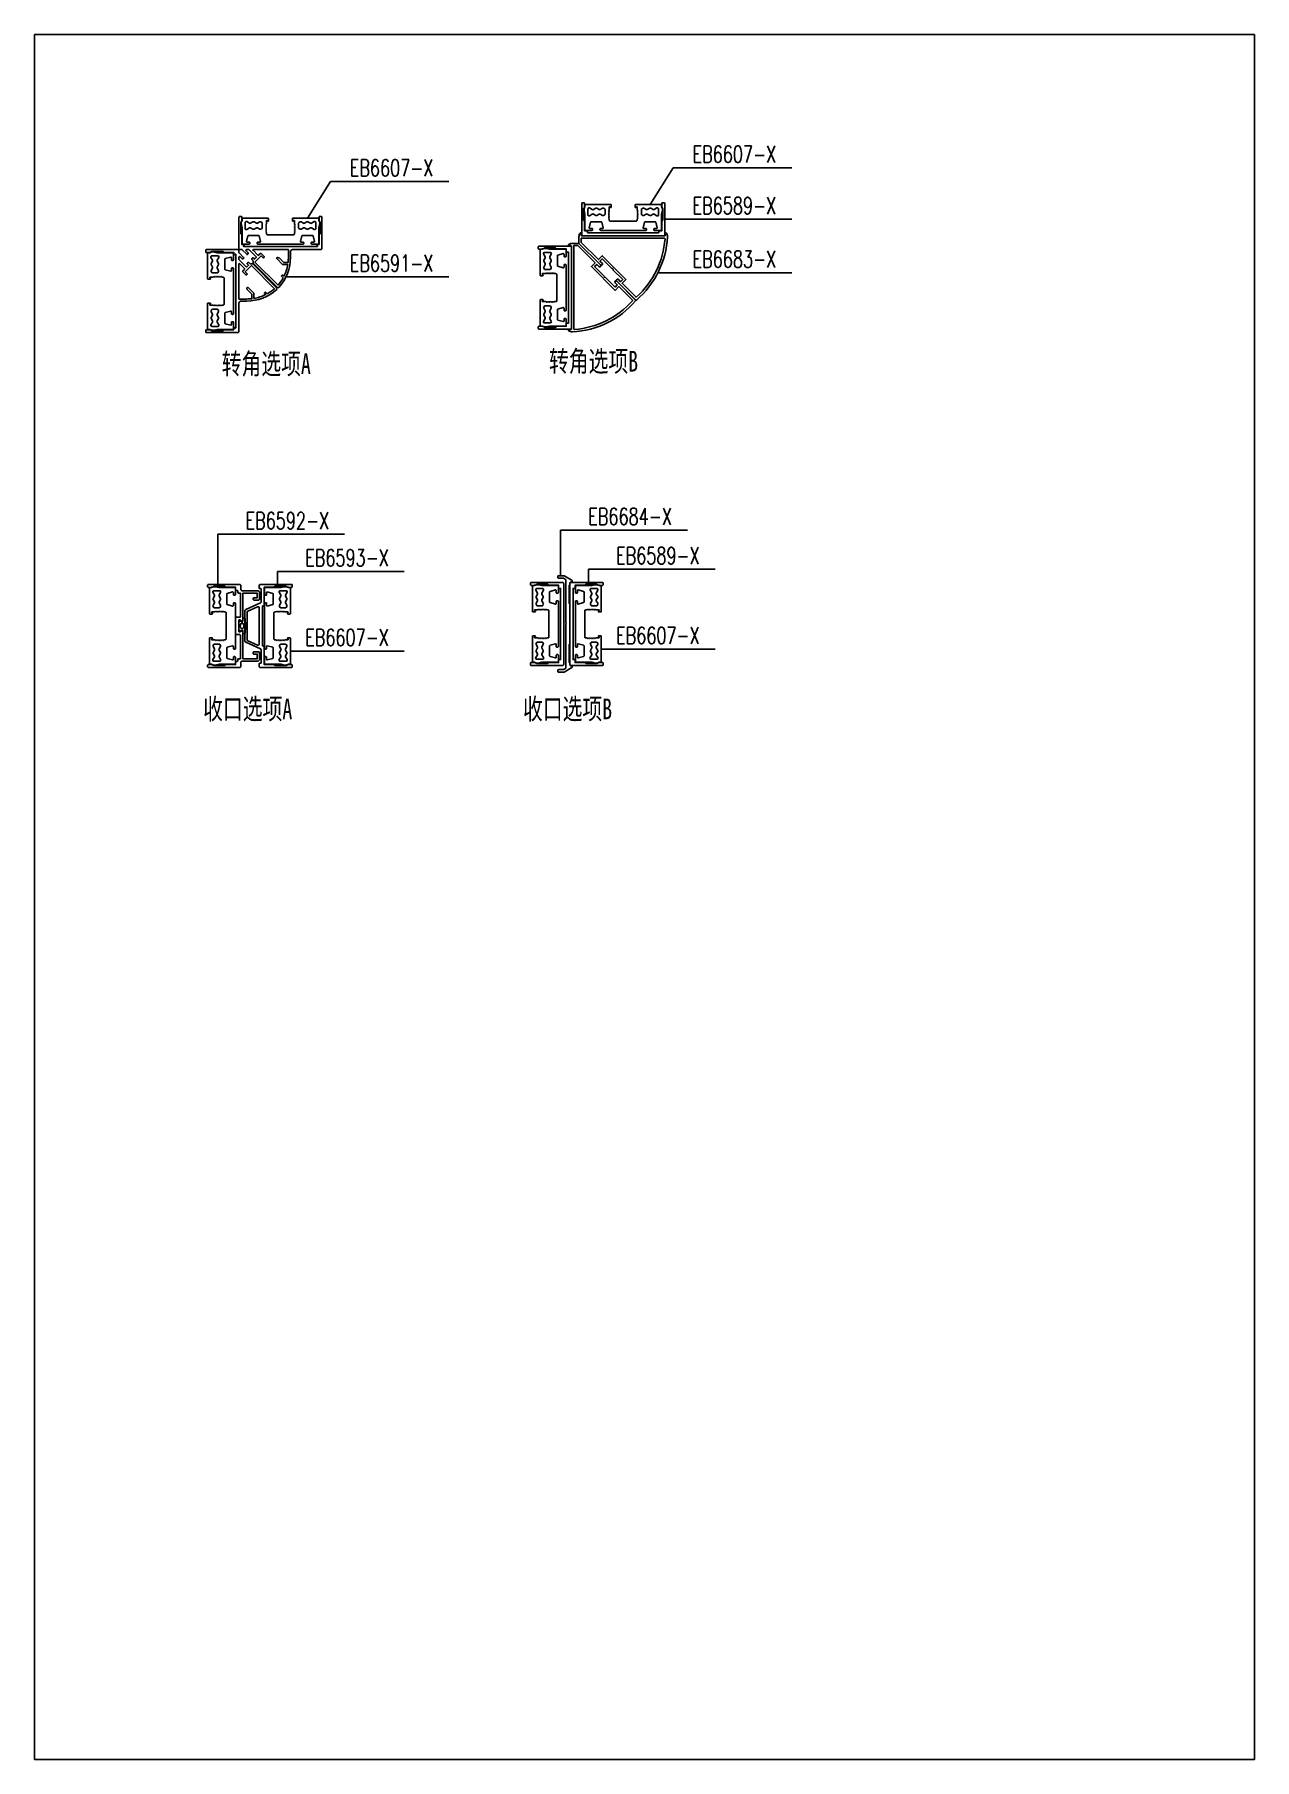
# Model space of a CAD drawing. Header units: millimetres. Extents: x 4423 to 13326, y -1516 to 5738.
# Drawn here: x 6804 to 7392, y 3091 to 3923 of the extents above; entities that cross this region are included whole.
import ezdxf

# ---------------------------------------------------------------- set-up
doc = ezdxf.new("R2010")
doc.units = ezdxf.units.MM
doc.header["$LTSCALE"] = 0.5
doc.layers.add('铝型材', color=1, linetype='Continuous')
doc.layers.add('隔热条', color=6, linetype='Continuous')
doc.styles.add('CTXT', font='romand.shx', dxfattribs={"width": 0.7, "height": 5})

# ---------------------------------------------------------------- blocks, each defined once
blk = doc.blocks.new('EB6607-X', base_point=(28.53, 10.93))
at = {"layer": '铝型材', "ltscale": 0.4}
for points in [[(22.44, 17.56, 0.668179), (22.78, 17.7), (22.78, 18.74, 0.414214), (22.58, 18.94), (10.33, 18.94, 0.402142), (10.03, 18.65), (10.03, 17.94), (9.63, 16.97), (9.63, 16.17), (10.03, 14.33), (10.03, 6.74, 0.414214), (10.33, 6.44), (13.43, 6.44, 0.414214), (13.73, 6.74), (13.73, 7.14, 0.414214), (13.43, 7.44), (12.42, 7.44, -0.493145), (12.13, 7.81), (12.83, 10.41, -0.339454), (13.12, 10.64), (17.94, 10.64, -0.339454), (18.23, 10.41), (18.93, 7.81, -0.493145), (18.64, 7.44), (17.63, 7.44, 0.414214), (17.33, 7.14), (17.33, 6.74, 0.414214), (17.63, 6.44), (39.43, 6.44, 0.414214), (39.73, 6.74), (39.73, 7.14, 0.414214), (39.43, 7.44), (38.42, 7.44, -0.493145), (38.13, 7.81), (38.83, 10.41, -0.339454), (39.12, 10.64), (43.94, 10.64, -0.339454), (44.23, 10.41), (44.93, 7.81, -0.493145), (44.64, 7.44), (43.63, 7.44, 0.414214), (43.33, 7.14), (43.33, 6.74, 0.414214), (43.63, 6.44), (46.73, 6.44, 0.414214), (47.03, 6.74), (47.03, 14.33), (47.43, 16.17), (47.43, 16.97), (47.03, 17.94), (47.03, 18.65, 0.402142), (46.73, 18.94), (34.48, 18.94, 0.414214), (34.28, 18.74), (34.28, 17.7, 0.668179), (34.62, 17.56), (34.94, 17.88, -0.668179), (35.28, 17.74), (35.28, 16.24), (35.58, 15.94), (35.28, 15.64), (35.58, 15.34), (35.28, 15.04), (35.58, 14.74), (35.28, 14.44), (35.58, 14.14), (35.28, 13.84), (35.58, 13.54), (35.28, 13.24), (35.58, 12.94), (35.28, 12.64), (35.58, 12.34), (35.28, 12.04), (35.28, 11.44, -0.414214), (34.78, 10.94), (22.28, 10.94, -0.414214), (21.78, 11.44), (21.78, 12.04), (21.48, 12.34), (21.78, 12.64), (21.48, 12.94), (21.78, 13.24), (21.48, 13.54), (21.78, 13.84), (21.48, 14.14), (21.78, 14.44), (21.48, 14.74), (21.78, 15.04), (21.48, 15.34), (21.78, 15.64), (21.48, 15.94), (21.78, 16.24), (21.78, 17.74, -0.668179), (22.12, 17.88)], [(19.08, 13.68, -0.267949), (18.58, 13.68), (17.43, 14.34, 0.267949), (16.93, 14.34), (15.78, 13.68, -0.267949), (15.28, 13.68), (14.13, 14.34, 0.267949), (13.63, 14.34), (12.28, 13.56, -0.57735), (11.53, 13.99), (11.53, 16.88, -0.57735), (12.28, 17.31), (13.63, 16.53, 0.267949), (14.13, 16.53), (15.28, 17.2, -0.267949), (15.78, 17.2), (16.93, 16.53, 0.267949), (17.43, 16.53), (18.58, 17.2, -0.267949), (19.08, 17.2), (19.63, 16.88, -0.267949), (19.78, 16.62), (19.78, 14.25, -0.267949), (19.63, 13.99)], [(37.98, 13.68, 0.267949), (38.48, 13.68), (39.63, 14.34, -0.267949), (40.13, 14.34), (41.28, 13.68, 0.267949), (41.78, 13.68), (42.93, 14.34, -0.267949), (43.43, 14.34), (44.78, 13.56, 0.57735), (45.53, 13.99), (45.53, 16.88, 0.57735), (44.78, 17.31), (43.43, 16.53, -0.267949), (42.93, 16.53), (41.78, 17.2, 0.267949), (41.28, 17.2), (40.13, 16.53, -0.267949), (39.63, 16.53), (38.48, 17.2, 0.267949), (37.98, 17.2), (37.43, 16.88, 0.267949), (37.28, 16.62), (37.28, 14.25, 0.267949), (37.43, 13.99)]]:
    blk.add_lwpolyline(points, format="xyb", close=True, dxfattribs=at)
blk = doc.blocks.new('EB6592-X', base_point=(32.05, 15.3))
at = {"layer": '铝型材', "ltscale": 0.4}
blk.add_lwpolyline([(13.15, 28.8), (12.35, 28.8, 0.414214), (12.05, 28.5), (12.05, 13.3, 0.414214), (12.55, 12.8), (14.45, 12.8, -0.414214), (15.05, 12.2), (15.05, 4.8, 0.414214), (16.05, 3.8), (19.25, 3.8, 0.414214), (19.55, 4.1), (19.55, 6.5, 0.414214), (19.25, 6.8), (18.75, 6.8, 0.414214), (18.45, 6.5), (18.45, 4.9), (16.25, 4.9), (16.25, 11.8), (29.5, 11.8, 0.57735), (29.76, 12.25), (29.12, 13.35, -0.57735), (29.38, 13.8), (34.71, 13.8, -0.57735), (34.97, 13.35), (34.34, 12.25, 0.57735), (34.6, 11.8), (47.85, 11.8), (47.85, 4.9), (45.65, 4.9), (45.65, 6.5, 0.414214), (45.35, 6.8), (44.85, 6.8, 0.414214), (44.55, 6.5), (44.55, 4.1, 0.414214), (44.85, 3.8), (48.05, 3.8, 0.414214), (49.05, 4.8), (49.05, 12.2, -0.414214), (49.65, 12.8), (51.55, 12.8, 0.414214), (52.05, 13.3), (52.05, 28.5, 0.414214), (51.75, 28.8), (50.95, 28.8, 0.414214), (50.65, 28.5), (50.65, 27.2, 0.192258), (51.2, 25.83), (51.2, 20.49), (50.7, 19.99), (50.7, 15.3), (49.5, 15.3, 0.414214), (49.2, 15), (49.2, 14.6, -0.414214), (48.9, 14.3), (48.15, 14.3, 0.414214), (47.85, 14), (47.85, 13), (36.55, 13, -0.414214), (36.25, 13.3), (36.25, 15, 0.414214), (35.95, 15.3), (28.15, 15.3, 0.414214), (27.85, 15), (27.85, 13.3, -0.414214), (27.55, 13), (16.25, 13), (16.25, 14, 0.414214), (15.95, 14.3), (15.2, 14.3, -0.414214), (14.9, 14.6), (14.9, 15, 0.414214), (14.6, 15.3), (13.4, 15.3), (13.4, 19.99), (12.9, 20.49), (12.9, 25.83, 0.192258), (13.45, 27.2), (13.45, 28.5, 0.414214)], format="xyb", close=True, dxfattribs=at)
blk = doc.blocks.new('EB6593-X', base_point=(40.97, 16.56))
at = {"layer": '铝型材', "ltscale": 0.4}
for points in [[(60.12, 27.97), (60.12, 22.63), (59.62, 22.13), (59.62, 17.45), (51.02, 17.45, 0.414214), (50.52, 16.95), (50.52, 16.56), (31.42, 16.56), (31.42, 16.95, 0.414214), (30.92, 17.45), (22.32, 17.45), (22.32, 22.13), (21.82, 22.63), (21.82, 27.97, 0.192258), (22.37, 29.35), (22.37, 30.65, 0.414214), (22.07, 30.95), (21.27, 30.95, 0.414214), (20.97, 30.65), (20.97, 15.45, 0.414214), (21.47, 14.95), (22.67, 14.95, 0.414214), (22.97, 15.25), (22.97, 15.75, -0.414214), (23.17, 15.95), (29.37, 15.95, -0.295184), (29.91, 15.6), (33.1, 8.5, 0.295184), (33.65, 8.15), (48.29, 8.15, 0.295184), (48.83, 8.5), (52.02, 15.6, -0.295184), (52.57, 15.95), (58.77, 15.95, -0.414214), (58.97, 15.75), (58.97, 15.25, 0.414214), (59.27, 14.95), (60.47, 14.95, 0.414214), (60.97, 15.45), (60.97, 30.65, 0.414214), (60.67, 30.95), (59.87, 30.95, 0.414214), (59.57, 30.65), (59.57, 29.35, 0.192258)], [(31.74, 14.22), (33.97, 9.25), (47.96, 9.25), (50.2, 14.22, 0.544182), (49.65, 15.06), (32.29, 15.06, 0.544182)]]:
    blk.add_lwpolyline(points, format="xyb", close=True, dxfattribs=at)
blk = doc.blocks.new('EB6589-X', base_point=(8.19, 19.02))
at = {"layer": '铝型材', "ltscale": 0.4}
blk.add_lwpolyline([(47.04, 16.34, -0.192258), (46.49, 17.72), (46.49, 19.02, -0.414214), (46.79, 19.32), (47.59, 19.32, -0.414214), (47.89, 19.02), (47.89, 3.82, -0.414214), (47.39, 3.32), (8.39, 3.32, -0.414214), (7.89, 3.82), (7.89, 19.02, -0.414214), (8.19, 19.32), (8.99, 19.32, -0.414214), (9.29, 19.02), (9.29, 17.72, -0.192258), (8.74, 16.34), (8.74, 15.03), (8.74, 11), (9.24, 10.5), (9.24, 5.82), (10.44, 5.82, -0.414214), (10.74, 5.52), (10.74, 4.82), (45.04, 4.82), (45.04, 5.52, -0.414214), (45.34, 5.82), (46.09, 5.82), (46.54, 5.82), (46.54, 10.5), (47.04, 11), (47.04, 15.03)], format="xyb", close=True, dxfattribs=at)
blk = doc.blocks.new('EB6684-X', base_point=(33.75, 4.2))
at = {"layer": '铝型材', "ltscale": 0.4}
blk.add_lwpolyline([(54.55, 3.1, 0.267949), (54.81, 3.25), (56.97, 6.98, 0.131652), (57.01, 7.13), (57.01, 9.8, 0.414214), (56.71, 10.1), (56.11, 10.1, 0.414214), (55.81, 9.8), (55.81, 7.45, -0.131652), (55.77, 7.3), (55.22, 6.35, -0.267949), (54.96, 6.2), (34.05, 6.2), (33.75, 5.9), (33.45, 6.2), (12.55, 6.2, -0.267949), (12.29, 6.35), (11.74, 7.3, -0.131652), (11.7, 7.45), (11.7, 9.8, 0.414214), (11.4, 10.1), (10.8, 10.1, 0.414214), (10.5, 9.8), (10.5, 7.13, 0.131652), (10.54, 6.98), (12.69, 3.25, 0.267949), (12.95, 3.1), (13.25, 3.1, 0.414214), (13.55, 3.4), (13.55, 3.7, -0.414214), (14.05, 4.2), (15.2, 4.2), (15.2, 4.6), (23.75, 4.6), (23.75, 4.2), (33.75, 4.2), (43.75, 4.2), (43.75, 4.6), (52.3, 4.6), (52.3, 4.2), (53.45, 4.2, -0.414214), (53.95, 3.7), (53.95, 3.4, 0.414214), (54.25, 3.1)], format="xyb", close=True, dxfattribs=at)
blk = doc.blocks.new('EB6591-X', base_point=(16.23, 40.34))
at = {"layer": '铝型材', "ltscale": 0.4}
for points in [[(16.78, 37.67, 0.192258), (17.33, 39.04), (17.33, 40.34, 0.414214), (17.03, 40.64), (16.23, 40.64, 0.414214), (15.93, 40.34), (15.93, 25.14, 0.414214), (16.43, 24.64), (30.12, 24.64, -0.414214), (31.12, 23.64), (31.12, 20.88, 0.18608), (36.68, 6.45, 0.428613), (37.41, 6.43), (49.02, 18.03, 0.198912), (49.11, 18.24), (49.11, 19.19, -0.198761), (49.2, 19.41), (49.71, 19.92, 0.414214), (49.71, 20.34), (49.43, 20.63, 0.414214), (49, 20.63), (48.4, 20.03), (47.48, 20.95), (51.18, 24.64), (52.3, 24.64, -0.668179), (52.51, 24.13), (51.48, 23.1, 0.414214), (51.48, 22.68), (51.76, 22.4, 0.414214), (52.18, 22.4), (54.35, 24.56, -0.198912), (54.56, 24.64), (55.43, 24.64, 0.414214), (55.93, 25.14), (55.93, 40.34, 0.414214), (55.63, 40.64), (54.83, 40.64, 0.414214), (54.53, 40.34), (54.53, 39.04, 0.192258), (55.08, 37.67), (55.08, 32.33), (54.58, 31.83), (54.58, 27.14), (53.56, 27.14, 0.668179), (53.42, 26.8), (53.74, 26.49, -0.668179), (53.6, 26.14), (18.26, 26.14, -0.668179), (18.12, 26.49), (18.44, 26.8, 0.668179), (18.3, 27.14), (17.28, 27.14), (17.28, 31.83), (16.78, 32.33)], [(46.42, 22.01), (45.67, 22.76, 0.414384), (45.25, 22.76), (43.83, 21.35, 0.413935), (43.83, 20.92), (43.98, 20.78, 0.414492), (44.4, 20.78), (45.25, 21.63), (48.22, 18.65), (37.07, 7.51, -0.052223), (34.64, 11.02), (35.32, 11.69, 0.414214), (35.32, 12.12), (35.17, 12.26, 0.414214), (34.75, 12.26), (34.25, 11.77, -0.072625), (32.42, 17.4), (34.59, 17.4, 0.198912), (34.94, 17.54), (37.68, 20.28, 0.668179), (37.47, 20.79), (36.99, 20.79, 0.198912), (36.63, 20.65), (34.38, 18.4), (32.27, 18.4, -0.03035), (32.12, 20.88), (32.12, 24.64), (49, 24.64, -0.668179), (49.14, 24.3), (46.85, 22.01, -0.414384)]]:
    blk.add_lwpolyline(points, format="xyb", close=True, dxfattribs=at)
blk = doc.blocks.new('EB6683-X', base_point=(13.36, 30.85))
at = {"layer": '铝型材', "ltscale": 0.4}
blk.add_lwpolyline([(29.31, 16.97, -1), (29.73, 16.55), (34.47, 11.81), (33.41, 10.75), (32.39, 11.77, 1), (31.61, 11), (40.67, 1.94, 0.392175), (41.08, 1.92, 0.205553), (56.01, 32.39, 0.160245), (55.51, 34.2, 0.743116), (54.96, 34.03), (54.96, 33.13, -0.414214), (54.66, 32.83), (14.76, 32.83, -0.414214), (14.46, 33.13), (14.46, 34.03, 0.730343), (13.92, 34.2, 0.15584), (13.36, 32.46), (13.36, 29.24), (23.76, 18.84, 1.000014), (24.54, 19.62), (23.51, 20.65), (24.57, 21.71), (29.31, 16.97)], format="xyb", dxfattribs=at)
blk.add_lwpolyline([(41.13, 3.43, 0.192756), (54.85, 31.41, 0.436373), (54.55, 31.73), (14.46, 31.73), (14.46, 29.69), (22.73, 21.43), (24.57, 23.26), (36.03, 11.81), (34.19, 9.97), (40.72, 3.44, 0.399254)], format="xyb", close=True, dxfattribs=at)

msp = doc.modelspace()

# ---------------------------------------------------------------- linework, layer by layer
at = {"layer": '铝型材', "color": 1}
for p, q in [((6935.3326, 3834.0152), (6946.3828, 3851.7425)), ((6946.3828, 3851.7425), (7003.5093, 3851.7425)), ((7100.5396, 3840.6139), (7111.5898, 3858.3412)), ((7111.5898, 3858.3412), (7168.7163, 3858.3412)), ((7107.531, 3833.5556), (7168.7163, 3833.5556)), ((6924.9971, 3805.8001), (7003.5093, 3805.8001)), ((7104.2213, 3807.7724), (7168.7163, 3807.7724)), ((6892.1777, 3681.6806), (6953.264, 3681.6806)), ((7057.3655, 3683.7388), (7118.4518, 3683.7388)), ((6920.9268, 3663.817), (6982.0131, 3663.817)), ((7070.7617, 3664.7882), (7131.8481, 3664.7882)), ((7076.9448, 3626.3524), (7131.8481, 3626.3524)), ((6927.1098, 3625.3812), (6982.0131, 3625.3812))]:
    msp.add_line(p, q, dxfattribs=at)
at = {"layer": '铝型材', "ltscale": 0.4}
for p, q in [((6892.1777, 3681.6806), (6892.1777, 3657.4932)), ((7057.3655, 3683.7388), (7057.3655, 3661.7169)), ((6920.9268, 3663.817), (6920.9268, 3657.4932)), ((7070.7617, 3664.7882), (7070.7617, 3658.4643))]:
    msp.add_line(p, q, dxfattribs=at)
at = {"layer": '铝型材', "color": 1, "linetype": 'ByBlock', "lineweight": -3}
msp.add_lwpolyline([(6803.7804, 3922.6195), (7391.7804, 3922.6195), (7391.7804, 3091.0195), (6803.7804, 3091.0195)], close=True, dxfattribs=at)
at = {"layer": '铝型材'}
for points in [[(7106.6807, 3838.5449, -0.19225812), (7106.1307, 3839.9224), (7106.1307, 3841.2224, -0.41421356), (7106.4307, 3841.5224), (7107.2307, 3841.5224, -0.41421356), (7107.5307, 3841.2224), (7107.5307, 3826.0224, -0.41421356), (7107.0307, 3825.5224), (7068.0307, 3825.5224, -0.41421356), (7067.5307, 3826.0224), (7067.5307, 3841.2224, -0.41421356), (7067.8307, 3841.5224), (7068.6307, 3841.5224, -0.41421356), (7068.9307, 3841.2224), (7068.9307, 3839.9224, -0.19225812), (7068.3807, 3838.5449), (7068.3807, 3837.2366), (7068.3807, 3833.2039), (7068.8807, 3832.7039), (7068.8807, 3828.0224), (7070.0807, 3828.0224, -0.41421356), (7070.3807, 3827.7224), (7070.3807, 3827.0224), (7104.6807, 3827.0224), (7104.6807, 3827.7224, -0.41421356), (7104.9807, 3828.0224), (7105.7307, 3828.0224), (7106.1807, 3828.0224), (7106.1807, 3832.7039), (7106.6807, 3833.2039), (7106.6807, 3837.2366)], [(7049.5674, 3781.4316, 0.19225812), (7048.1899, 3781.9816), (7046.8899, 3781.9816, 0.41421356), (7046.5899, 3781.6816), (7046.5899, 3780.8816, 0.41421356), (7046.8899, 3780.5816), (7062.0899, 3780.5816, 0.41421356), (7062.5899, 3781.0816), (7062.5899, 3820.0816, 0.41421356), (7062.0899, 3820.5816), (7046.8899, 3820.5816, 0.41421356), (7046.5899, 3820.2816), (7046.5899, 3819.4816, 0.41421356), (7046.8899, 3819.1816), (7048.1899, 3819.1816, 0.19225812), (7049.5674, 3819.7316), (7050.8756, 3819.7316), (7054.9084, 3819.7316), (7055.4084, 3819.2316), (7060.0899, 3819.2316), (7060.0899, 3818.0316, 0.41421356), (7060.3899, 3817.7316), (7061.0899, 3817.7316), (7061.0899, 3783.4316), (7060.3899, 3783.4316, 0.41421356), (7060.0899, 3783.1316), (7060.0899, 3782.3816), (7060.0899, 3781.9316), (7055.4084, 3781.9316), (7054.9084, 3781.4316), (7050.8756, 3781.4316)]]:
    msp.add_lwpolyline(points, format="xyb", close=True, dxfattribs=at)
at = {"layer": '隔热条', "color": 6}
msp.add_lwpolyline([(6902.6448, 3635.3333, -0.24469844), (6902.2184, 3636.1525), (6902.2184, 3638.8339, -0.24469844), (6902.6448, 3639.653), (6902.8581, 3639.8024, -0.29147342), (6903.3948, 3639.8258), (6903.7684, 3639.6102, 0.57735027), (6904.2184, 3639.87), (6904.2184, 3640.9432, -0.41421356), (6904.5184, 3641.2432), (6905.0184, 3641.2432, -0.41421356), (6905.3184, 3640.9432), (6905.3184, 3639.7245, 0.19891237), (6905.4648, 3639.371), (6905.6305, 3639.2053, -0.41421356), (6905.6305, 3638.781), (6905.5548, 3638.7053, 0.41421356), (6905.5548, 3638.281), (6905.6305, 3638.2053, -0.41421356), (6905.6305, 3637.781), (6905.5548, 3637.7053, 0.41421356), (6905.5548, 3637.281), (6905.6305, 3637.2053, -0.41421356), (6905.6305, 3636.781), (6905.5548, 3636.7053, 0.41421356), (6905.5548, 3636.281), (6905.6305, 3636.2053, -0.41421356), (6905.6305, 3635.781), (6905.4648, 3635.6154, 0.19891237), (6905.3184, 3635.2618), (6905.3184, 3634.0432, -0.41421356), (6905.0184, 3633.7432), (6904.5184, 3633.7432, -0.41421356), (6904.2184, 3634.0432), (6904.2184, 3635.1164, 0.57735027), (6903.7684, 3635.3762), (6903.3948, 3635.1605, -0.29147342), (6902.8581, 3635.184)], format="xyb", close=True, dxfattribs=at)
msp.add_ellipse((6903.7926, 3637.4932), major_axis=(0, -1.3768), ratio=0.63499949, start_param=6.28318531, end_param=12.56637061, dxfattribs=at)

# ---------------------------------------------------------------- block references
at = {"layer": '铝型材', "ltscale": 0.4, "xscale": -1}
msp.add_blockref('EB6591-X', (6942.024, 3834.6137), dxfattribs=at)
at = {"layer": '铝型材', "ltscale": 0.4}
for name, p in [('EB6607-X', (6922.324, 3826.0152)), ('EB6607-X', (7087.531, 3832.6139)), ('EB6683-X', (7066.1807, 3823.5444))]:
    msp.add_blockref(name, p, dxfattribs=at)
for name, p, rotation in [('EB6591-X', (6886.624, 3779.2137), 90.00000000000001), ('EB6684-X', (7061.8533, 3638.4651), 90), ('EB6607-X', (6896.1269, 3637.4935), 90.00000000000001), ('EB6593-X', (6913.6308, 3637.4935), 270), ('EB6589-X', (7077.5533, 3658.1651), 270), ('EB6607-X', (7068.9448, 3638.4647), 270)]:
    msp.add_blockref(name, p, dxfattribs=dict(at, rotation=rotation))
at = {"layer": '铝型材', "ltscale": 0.4, "xscale": -1}
for name, p, rotation in [('EB6607-X', (6895.2226, 3798.9137), 90), ('EB6607-X', (7055.4984, 3800.5813), 90), ('EB6683-X', (7064.5679, 3821.9316), 90), ('EB6592-X', (6900.7184, 3637.4932), 90), ('EB6607-X', (6919.1098, 3637.4935), 270), ('EB6589-X', (7043.1533, 3658.1651), 90), ('EB6607-X', (7051.7619, 3638.4647), 90)]:
    msp.add_blockref(name, p, dxfattribs=dict(at, rotation=rotation))

# ---------------------------------------------------------------- texts
at = {"layer": '铝型材', "color": 1, "style": 'CTXT', "width": 0.7}
for s, p in [('EB6607-X', (7120.9295, 3860.8474)), ('EB6607-X', (6955.7226, 3854.2487)), ('EB6589-X', (7120.9295, 3836.0617)), ('EB6683-X', (7120.9295, 3810.2786)), ('EB6591-X', (6955.7226, 3808.3063)), ('EB6684-X', (7070.6651, 3686.2449)), ('EB6592-X', (6905.4773, 3684.1868)), ('EB6593-X', (6934.2264, 3666.3232)), ('EB6589-X', (7084.0613, 3667.2944)), ('EB6607-X', (6934.2264, 3627.8873)), ('EB6607-X', (7084.0613, 3628.8585))]:
    msp.add_text(s, height=8.1, dxfattribs=at).set_placement(p)
at = {"layer": '铝型材', "color": 6, "ltscale": 0.4, "char_height": 10, "width": 104.565835, "attachment_point": 1, "style": 'CTXT'}
for s, insert in [('{\\fNSimSun|b0|i0|c134|p49;转角选项A}', (6893.9948, 3768.8716)), ('{\\fNSimSun|b0|i0|c134|p49;转角选项B}', (7051.7301, 3770.0991)), ('{\\fNSimSun|b0|i0|c134|p49;收口选项A}', (6885.0559, 3602.508)), ('{\\fNSimSun|b0|i0|c134|p49;收口选项B}', (7039.2059, 3602.508))]:
    msp.add_mtext(s, dxfattribs=dict(at, insert=insert))

doc.saveas('drawing.dxf')
